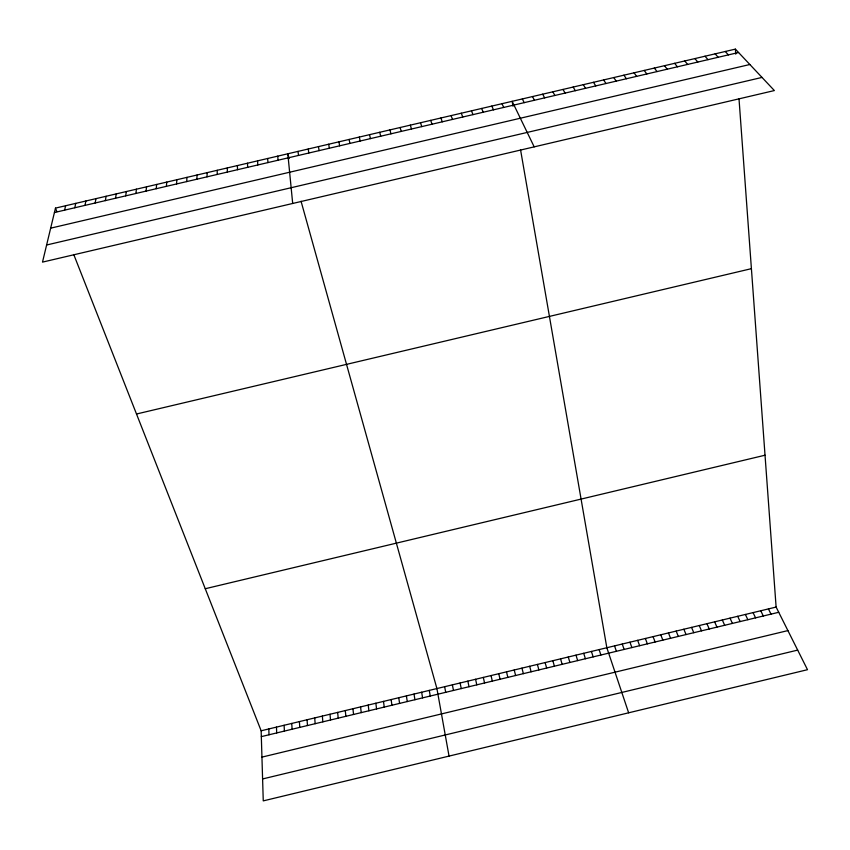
<?xml version="1.0" encoding="UTF-8"?>
<svg xmlns="http://www.w3.org/2000/svg" width="850" height="850" viewBox="0 0 850 850"><rect width="100%" height="100%" fill="white"/><g stroke="black" fill="none" stroke-linecap="round" stroke-linejoin="round"><path stroke-width="1.27" d="M217.196 174.462L217.239 170.287M207.039 176.843L207.145 172.646M196.881 179.212L197.051 175.004M186.724 181.592L186.958 177.363M176.556 183.972L176.853 179.722M166.387 186.341L166.749 182.091M156.219 188.721L156.655 184.45M146.051 191.101L146.54 186.809M135.883 193.481L136.436 189.178M125.704 195.861L126.321 191.537M115.536 198.241L116.216 193.906M105.358 200.621L106.101 196.276M95.168 203.001L95.976 198.634M84.989 205.381L85.861 201.004M74.8 207.761L75.735 203.373M64.611 210.152L65.62 205.742M55.484 208.112L42.5 262.119L774.371 90.557L735.378 49.119L55.484 208.112L56.886 211.65M261.938 757.116L787.907 630.594M262.597 778.951L797.683 650.101M261.152 730.787L776.114 607.07L807.5 669.694L263.256 800.881L261.152 730.787L73.748 254.511M261.322 736.631L778.727 612.287M205.254 588.731L765.032 455.217M136.51 414.003L751.411 268.664M54.421 212.532L738.576 52.509M50.671 228.161L749.859 64.504M46.612 245.002L762.014 77.424M725.252 51.478L728.386 54.899M715.126 53.847L718.197 57.279M705.001 56.217L708.008 59.659M694.875 58.586L697.818 62.039M684.739 60.956L687.629 64.43M674.613 63.325L677.429 66.81M664.477 65.694L667.229 69.201M654.341 68.064L657.029 71.581M644.194 70.433L646.829 73.971M634.058 72.813L636.618 76.362M623.911 75.183L626.407 78.742M613.764 77.552L616.197 81.132M603.617 79.932L605.986 83.523M593.459 82.301L595.776 85.914M583.302 84.681L585.554 88.304M573.144 87.051L575.333 90.695M562.987 89.431L565.112 93.086M552.829 91.8L554.891 95.476M542.661 94.18L544.659 97.867M532.504 96.56L534.427 100.257M522.336 98.94L524.195 102.659M768.432 608.908L771.014 614.146M760.75 610.757L763.3 615.995M534.183 146.859L512.157 101.309L513.017 106.239M753.068 612.606L755.576 617.854M745.386 614.454L747.851 619.703M501.989 103.689L503.731 107.44M737.694 616.293L740.138 621.562M730.012 618.141L732.413 623.422M722.319 619.99L724.689 625.271M491.81 106.069L493.489 109.841M714.638 621.839L716.954 627.13M706.945 623.688L709.229 628.989M481.631 108.449L483.246 112.232M699.253 625.536L701.505 630.849M691.56 627.385L693.77 632.708M683.857 629.234L686.046 634.567M471.453 110.829L473.004 114.633M676.164 631.082L678.311 636.416M668.461 632.931L670.576 638.276M461.274 113.209L462.761 117.024M660.769 634.78L662.841 640.135M653.066 636.629L655.106 641.994M451.084 115.6L452.508 119.425M645.362 638.477L647.36 643.854M637.659 640.326L639.625 645.713M629.956 642.186L631.879 647.572M440.906 117.98L442.266 121.816M622.253 644.034L624.144 649.442M614.539 645.883L616.399 651.302M430.716 120.36L432.013 124.217M628.639 712.81L606.836 647.732L520.551 149.77M599.122 649.591L600.907 655.021M591.409 651.44L593.162 656.88M420.516 122.74L421.749 126.618M583.706 653.299L585.406 658.75M575.992 655.148L577.66 660.609M410.327 125.131L411.496 129.019M568.268 656.997L569.904 662.469M560.554 658.856L562.158 664.339M552.84 660.705L554.402 666.198M400.127 127.511L401.232 131.41M289.159 158.61L287.821 153.776L292.687 203.469M301.049 201.227L436.911 688.564L449.044 756.096M545.116 662.564L546.646 668.058M537.402 664.424L538.889 669.928M389.927 129.901L390.968 133.811M529.678 666.273L531.122 671.787M521.953 668.132L523.366 673.657M514.229 669.981L515.61 675.516M379.727 132.281L380.704 136.212M506.504 671.84L507.843 677.386M498.769 673.699L500.076 679.256M369.527 134.672L370.441 138.614M491.045 675.559L492.309 681.116M483.321 677.407L484.553 682.986M475.586 679.267L476.776 684.856M359.327 137.052L360.166 141.015M467.851 681.126L469.009 686.715M460.116 682.986L461.242 688.585M349.116 139.442L349.902 143.427M452.381 684.845L453.464 690.455M444.646 686.704L445.697 692.325M338.906 141.833L339.628 145.828M429.282 690.391L430.259 696.033M421.653 692.229L422.588 697.871M328.695 144.224L329.343 148.229M414.024 694.057L414.928 699.72M406.396 695.895L407.256 701.558M318.474 146.604L319.069 150.631M398.756 697.733L399.585 703.407M391.127 699.561L391.924 705.245M383.488 701.399L384.243 707.094M308.263 148.994L308.784 153.042M375.849 703.226L376.571 708.932M368.22 705.064L368.9 710.781M298.042 151.385L298.499 155.444M360.581 706.903L361.229 712.619M352.941 708.741L353.547 714.468M345.291 710.568L345.876 716.316M337.652 712.406L338.194 718.154M330.013 714.244L330.512 720.003M277.737 156.134L278.078 160.225M322.362 716.082L322.83 721.852M314.712 717.921L315.148 723.701M735.378 49.119L735.739 54.145M738.99 98.568L776.114 607.07M307.062 719.759L307.466 725.539M267.665 158.493L267.931 162.594M299.413 721.597L299.774 727.388M291.763 723.435L292.092 729.236M257.582 160.852L257.794 164.964M284.112 725.273L284.399 731.085M276.462 727.111L276.707 732.934M268.802 728.949L269.014 734.782M247.499 163.211L247.648 167.344M237.416 165.559L237.501 169.713M227.322 167.928L227.343 172.083"/></g></svg>
